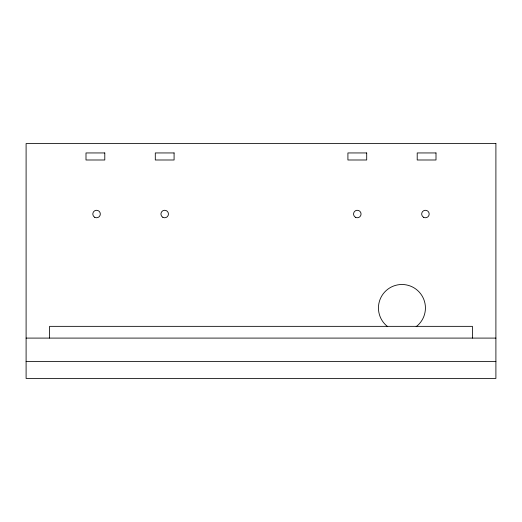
<?xml version="1.0" encoding="UTF-8"?>
<svg xmlns="http://www.w3.org/2000/svg" width="522" height="522" viewBox="0 0 522 522"><rect width="100%" height="100%" fill="white"/><g stroke="black" fill="none" stroke-linecap="round" stroke-linejoin="round"><path stroke-width="0.78" d="M26.1 338.093L495.9 338.093M26.1 361.583L495.9 361.583M472.41 338.093L472.41 326.348L49.59 326.348L49.59 338.093M387.716 326.674A23.49 23.49 0 0 1 384.597 292.137A23.49 23.49 0 0 1 419.277 292.131A23.49 23.49 0 0 1 416.164 326.674M495.9 143.55L26.1 143.55L26.1 378.45L495.9 378.45L495.9 143.55M104.791 152.946L85.999 152.946L85.999 159.993L104.791 159.993L104.791 152.946M174.087 152.946L155.295 152.946L155.295 159.993L174.087 159.993L174.087 152.946M366.705 152.946L347.913 152.946L347.913 159.993L366.705 159.993L366.705 152.946M436 152.946L417.208 152.946L417.208 159.993L436 159.993L436 152.946M423.551 217.276A3.758 3.758 0 0 0 429.188 214.02A3.758 3.758 0 0 0 423.551 210.764A3.758 3.758 0 0 0 423.551 217.276M355.43 217.276A3.758 3.758 0 0 0 361.067 214.02A3.758 3.758 0 0 0 355.43 210.764A3.758 3.758 0 0 0 355.43 217.276M94.691 217.276A3.758 3.758 0 0 0 100.328 214.02A3.758 3.758 0 0 0 94.691 210.764A3.758 3.758 0 0 0 94.691 217.276M162.812 217.276A3.758 3.758 0 0 0 168.449 214.02A3.758 3.758 0 0 0 162.812 210.764A3.758 3.758 0 0 0 162.812 217.276"/></g></svg>
